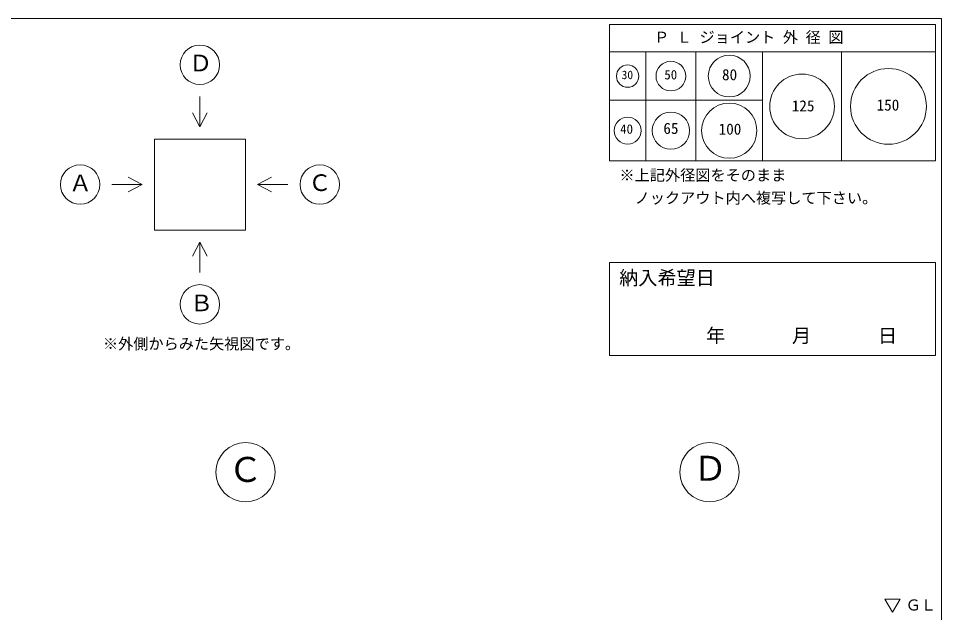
# Model space of a CAD drawing. Units: millimetres, scale not verified. Extents: x -4890 to 18490, y -2348 to 2349.
# Drawn here: x 1846 to 4890, y 389 to 2349 of the extents above; entities that cross this region are included whole.
import ezdxf
from ezdxf.enums import TextEntityAlignment as Align

# ---------------------------------------------------------------- set-up
doc = ezdxf.new("R2010")
doc.units = ezdxf.units.MM
doc.header["$LTSCALE"] = 10
for name, color, linetype, lineweight in [('0-2_waku', 7, 'Continuous', 18), ('0-3_gaikei', 7, 'Continuous', 18), ('0-8_hole', 7, 'Continuous', 18), ('0-E_文字１', 7, 'Continuous', 18)]:
    doc.layers.add(name, color=color, linetype=linetype, lineweight=lineweight)
doc.styles.add('ＭＳ ゴシック', font='')
doc.styles.get('ＭＳ ゴシック').set_extended_font_data('MS Gothic')

msp = doc.modelspace()

# ---------------------------------------------------------------- linework, layer by layer
at = {"layer": '0-2_waku'}
for p, q in [((4889.94, 2348.62), (4889.94, -1926.38)), ((3794.94, 2328.62), (3794.94, 1878.62)), ((3794.94, 2328.62), (4869.94, 2328.62)), ((3794.94, 2328.62), (4869.94, 2328.62)), ((3794.94, 2328.62), (4869.94, 2328.62)), ((3794.94, 2328.62), (3794.94, 1878.62)), ((3794.94, 2328.62), (4869.94, 2328.62)), ((3794.94, 2328.62), (4869.94, 2328.62)), ((3794.94, 2328.62), (4869.94, 2328.62)), ((4869.94, 2328.62), (4869.94, 1878.62)), ((4869.94, 2328.62), (4869.94, 1878.62)), ((3794.94, 2238.62), (4869.94, 2238.62)), ((3914.94, 2238.62), (3914.94, 1878.62)), ((4079.94, 2238.62), (4079.94, 1878.62)), ((4299.94, 2238.62), (4299.94, 1878.62)), ((4559.94, 2238.62), (4559.94, 1878.62)), ((3794.94, 2078.62), (4299.94, 2078.62)), ((3794.94, 1878.62), (4869.94, 1878.62)), ((3794.94, 1878.62), (4869.94, 1878.62))]:
    msp.add_line(p, q, dxfattribs=at)
msp.add_lwpolyline([(-1230.06, 2348.62), (4889.94, 2348.62), (4889.94, -1926.38)], dxfattribs=at)
at = {"layer": '0-3_gaikei'}
for p, q in [((2444.55, 2090.84), (2444.55, 1990.84)), ((2444.55, 1990.84), (2420.43, 2037.22)), ((2444.55, 1990.84), (2468.68, 2037.22)), ((2294.55, 1950.84), (2594.55, 1950.84)), ((2294.55, 1950.84), (2294.55, 1650.84)), ((2594.55, 1950.84), (2594.55, 1650.84)), ((2154.55, 1800.84), (2254.55, 1800.84)), ((2254.55, 1800.84), (2208.18, 1824.97)), ((2254.55, 1800.84), (2208.18, 1776.71)), ((2634.55, 1800.84), (2680.93, 1824.97)), ((2294.55, 1650.84), (2594.55, 1650.84)), ((2444.55, 1610.84), (2420.43, 1564.46)), ((2444.55, 1610.84), (2468.68, 1564.46)), ((2444.55, 1510.84), (2444.55, 1610.84))]:
    msp.add_line(p, q, dxfattribs=at)
msp.add_lwpolyline([(2734.55, 1800.84), (2634.55, 1800.84), (2680.93, 1776.71)], dxfattribs=at)
for centre, radius in [((2444.55, 2195.84), 65), ((2049.55, 1800.84), 65), ((2839.55, 1800.84), 65), ((2444.55, 1405.84), 65), ((2594.94, 852.37), 97.5), ((4124.94, 852.37), 97.5)]:
    msp.add_circle(centre, radius, dxfattribs=at)
at = {"layer": '0-8_hole', "lineweight": 5}
msp.add_lwpolyline([(3794.94, 1543.33), (3794.94, 1236.62), (4869.94, 1236.62), (4869.94, 1543.33)], close=True, dxfattribs=at)
msp.add_lwpolyline([(3794.94, 1543.33), (3794.94, 1236.62), (4869.94, 1236.62), (4869.94, 1543.33)], close=True, dxfattribs=at)
at = {"layer": '0-8_hole'}
for centre, radius in [((4189.94, 2158.62), 69), ((3854.94, 2158.62), 37), ((3997.44, 2158.62), 49), ((4429.94, 2058.62), 106.5), ((4714.94, 2058.62), 125), ((3997.44, 1978.62), 61.5), ((4189.94, 1978.62), 91), ((3854.94, 1978.62), 44.5)]:
    msp.add_circle(centre, radius, dxfattribs=at)
at = {"layer": '0-E_文字１'}
for p, q in [((4728.68, 390.67), (4703.48, 433.61)), ((4703.48, 433.61), (4753.88, 433.61)), ((4728.68, 390.67), (4753.88, 433.61))]:
    msp.add_line(p, q, dxfattribs=at)

# ---------------------------------------------------------------- texts
at = {"layer": '0-8_hole', "style": 'ＭＳ ゴシック'}
for s, height, p in [('30', 28.04, (3834.89, 2140.08)), ('50', 31.16, (3975.85, 2138.27)), ('80', 36.66, (4166.12, 2133.93)), ('125', 36.66, (4396.22, 2031.2)), ('150', 36.66, (4675.76, 2033.85)), ('40', 31.16, (3830.22, 1959.02)), ('65', 36.66, (3972.66, 1956.89)), ('100', 36.66, (4155, 1954.44)), ('納入希望日', 46.19, (3827.25, 1456.22))]:
    msp.add_text(s, height=height, dxfattribs=at).set_placement(p, align=Align.BOTTOM_LEFT)
at = {"layer": '0-E_文字１', "style": 'ＭＳ ゴシック'}
for s, height, p in [('Ｐ Ｌ ジョイント 外 径 図', 36.66, (3941.87, 2257.44)), ('Ｄ', 54.99, (2409.73, 2157.57)), ('Ａ', 54.99, (2012.91, 1762.34)), ('Ｃ', 54.99, (2802.4, 1763.06)), ('※上記外径図をそのまま', 36.66, (3827.9, 1802.42)), ('\u3000ノックアウト内へ複写して下さい。', 36.66, (3827.9, 1727.42)), ('Ｂ', 54.99, (2412.25, 1366.52)), ('\u3000\u3000\u3000年 \u3000\u3000\u3000月\u3000\u3000\u3000 日    ', 46.19, (3924.48, 1265.86)), ('※外側からみた矢視図です。', 36.66, (2124.76, 1246.47)), ('Ｃ', 82.48, (2538.1, 795.4)), ('Ｄ', 82.48, (4070.9, 799.12)), ('ＧＬ', 36.66, (4771.48, 385.12))]:
    msp.add_text(s, height=height, dxfattribs=at).set_placement(p, align=Align.BOTTOM_LEFT)

doc.saveas('drawing.dxf')
